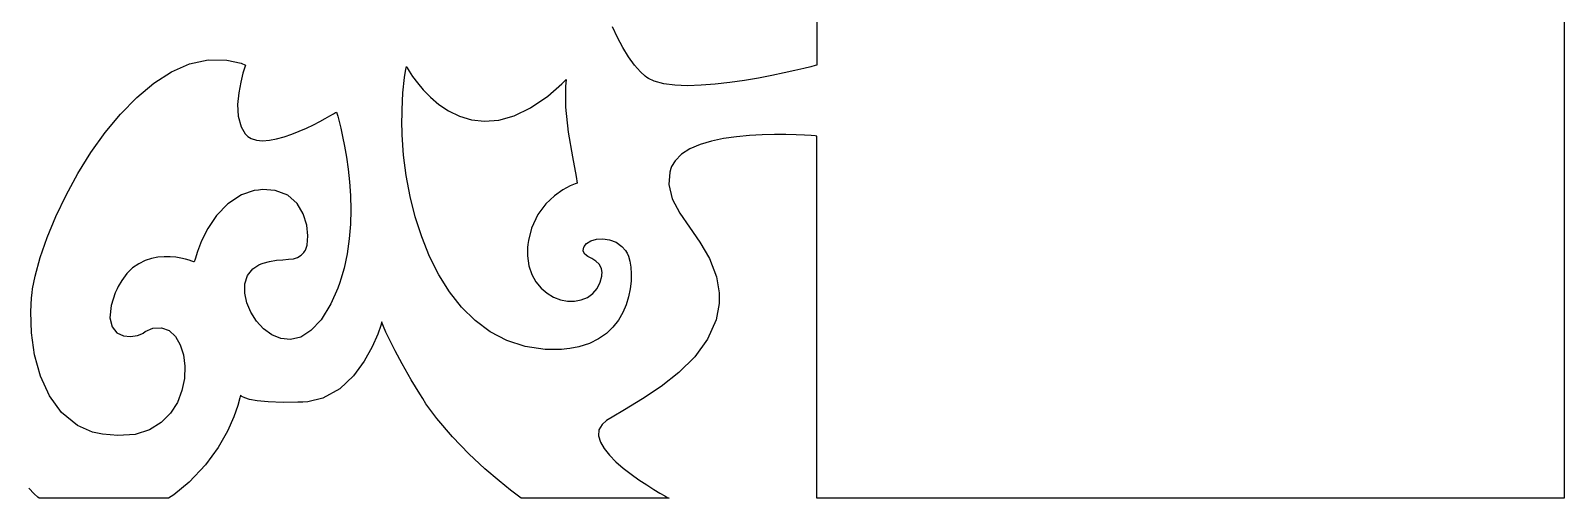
# Model space of a CAD drawing. Extents: x 0 to 750, y 0 to 1216.
# Drawn here: x 365.4 to 750, y 353.9 to 471.3 of the extents above; entities that cross this region are included whole.
import ezdxf

# ---------------------------------------------------------------- set-up
doc = ezdxf.new("R2010")
doc.units = 0
doc.layers.get('0').update_dxf_attribs({"linetype": 'CONTINUOUS'})

msp = doc.modelspace()

# ---------------------------------------------------------------- linework, layer by layer
at = {"color": 250}
for p, q in [((562.518, 474.712), (562.518, 470.754)), ((750.02, 475.703), (750.02, 465.279)), ((512.501, 469.544), (511.277, 472.228)), ((513.846, 467.007), (512.501, 469.544)), ((562.518, 470.754), (562.518, 467.409)), ((515.288, 464.682), (513.846, 467.007)), ((562.518, 467.409), (562.518, 464.831)), ((400.664, 460.911), (405.215, 462.904)), ((405.215, 462.904), (409.857, 463.935)), ((409.857, 463.935), (414.549, 463.875)), ((414.549, 463.875), (418.137, 463.067)), ((418.137, 463.067), (419.259, 462.612)), ((419.065, 462.058), (418.599, 460.558)), ((419.259, 462.612), (419.065, 462.058)), ((419.259, 462.612), (419.259, 462.612)), ((459.119, 459.493), (459.475, 461.61)), ((459.475, 461.61), (459.631, 462.266)), ((459.631, 462.266), (459.631, 462.266)), ((459.631, 462.266), (459.631, 462.266)), ((459.631, 462.266), (459.804, 461.948)), ((459.804, 461.948), (460.315, 461.088)), ((516.798, 462.622), (515.288, 464.682)), ((518.35, 460.887), (516.798, 462.622)), ((559.304, 461.779), (557.036, 461.246)), ((561.03, 462.199), (559.304, 461.779)), ((562.134, 462.478), (561.03, 462.199)), ((562.518, 462.58), (562.134, 462.478)), ((562.518, 464.831), (562.518, 463.169)), ((562.518, 463.169), (562.518, 462.58)), ((562.518, 462.58), (562.518, 462.58)), ((562.518, 462.58), (562.518, 462.58)), ((750.02, 465.279), (750.02, 455.164)), ((391.968, 454.505), (396.236, 458.071)), ((396.236, 458.071), (400.664, 460.911)), ((418.031, 458.347), (417.527, 455.662)), ((418.599, 460.558), (418.031, 458.347)), ((458.738, 455.687), (459.119, 459.493)), ((460.315, 461.088), (461.162, 459.793)), ((461.162, 459.793), (462.336, 458.195)), ((462.336, 458.195), (463.832, 456.406)), ((495.067, 454.843), (498.581, 457.881)), ((498.581, 457.881), (499.674, 458.974)), ((499.674, 458.974), (499.509, 457.249)), ((519.504, 459.839), (518.35, 460.887)), ((519.92, 459.532), (519.504, 459.839)), ((520.337, 459.228), (519.92, 459.532)), ((521.776, 458.565), (520.337, 459.228)), ((524.15, 457.916), (521.776, 458.565)), ((526.955, 457.553), (524.15, 457.916)), ((537.072, 457.821), (533.502, 457.539)), ((540.717, 458.241), (537.072, 457.821)), ((544.354, 458.773), (540.717, 458.241)), ((547.892, 459.373), (544.354, 458.773)), ((551.243, 460.008), (547.892, 459.373)), ((554.32, 460.647), (551.243, 460.008)), ((557.036, 461.246), (554.32, 460.647)), ((387.89, 450.335), (391.968, 454.505)), ((417.527, 455.662), (417.262, 452.741)), ((458.516, 451.397), (458.738, 455.687)), ((463.832, 456.406), (465.645, 454.554)), ((465.645, 454.554), (467.766, 452.759)), ((490.707, 451.855), (495.067, 454.843)), ((499.509, 457.249), (499.509, 452.028)), ((530.102, 457.44), (526.955, 457.553)), ((533.502, 457.539), (530.102, 457.44)), ((750.02, 455.164), (750.02, 445.385)), ((384.041, 445.682), (387.89, 450.335)), ((417.262, 452.741), (417.403, 449.823)), ((440.408, 449.859), (441.29, 450.374)), ((441.29, 450.374), (441.851, 450.712)), ((441.851, 450.712), (442.048, 450.832)), ((442.048, 450.832), (442.048, 450.832)), ((442.048, 450.832), (442.048, 450.832)), ((442.048, 450.832), (442.129, 450.561)), ((442.129, 450.561), (442.359, 449.767)), ((458.491, 449.965), (458.516, 451.397)), ((467.766, 452.759), (470.189, 451.136)), ((470.189, 451.136), (472.906, 449.809)), ((486.608, 449.887), (490.707, 451.855)), ((499.509, 452.028), (500.175, 445.752)), ((417.403, 449.823), (418.119, 447.146)), ((418.119, 447.146), (419.125, 445.4)), ((432.707, 446.003), (434.541, 446.814)), ((434.541, 446.814), (436.27, 447.643)), ((436.27, 447.643), (437.854, 448.455)), ((437.854, 448.455), (439.247, 449.206)), ((439.247, 449.206), (440.408, 449.859)), ((442.359, 449.767), (442.694, 448.5)), ((442.694, 448.5), (443.114, 446.804)), ((443.114, 446.804), (443.579, 444.712)), ((458.466, 448.751), (458.491, 449.965)), ((458.548, 445.1), (458.466, 448.751)), ((472.906, 449.809), (475.915, 448.903)), ((475.915, 448.903), (479.206, 448.532)), ((479.206, 448.532), (482.773, 448.818)), ((482.773, 448.818), (486.608, 449.887)), ((380.457, 440.665), (384.041, 445.682)), ((419.125, 445.4), (419.583, 444.941)), ((419.583, 444.941), (419.813, 444.715)), ((419.813, 444.715), (420.666, 444.182)), ((420.666, 444.182), (421.996, 443.752)), ((421.996, 443.752), (423.531, 443.622)), ((423.531, 443.622), (425.224, 443.745)), ((425.224, 443.745), (427.03, 444.084)), ((427.03, 444.084), (428.907, 444.599)), ((428.907, 444.599), (430.816, 445.251)), ((430.816, 445.251), (432.707, 446.003)), ((443.579, 444.712), (444.066, 442.274)), ((458.9, 440.048), (458.548, 445.1)), ((500.175, 445.752), (501.283, 439.589)), ((533.238, 442.662), (530.708, 441.579)), ((536.081, 443.516), (533.238, 442.662)), ((539.157, 444.161), (536.081, 443.516)), ((542.371, 444.627), (539.157, 444.161)), ((545.631, 444.934), (542.371, 444.627)), ((548.848, 445.11), (545.631, 444.934)), ((551.928, 445.181), (548.848, 445.11)), ((554.789, 445.174), (551.928, 445.181)), ((557.329, 445.107), (554.789, 445.174)), ((559.463, 445.015), (557.329, 445.107)), ((561.1, 444.916), (559.463, 445.015)), ((562.148, 444.839), (561.1, 444.916)), ((562.518, 444.807), (562.148, 444.839)), ((562.518, 443.787), (562.518, 444.807)), ((562.518, 444.807), (562.518, 444.807)), ((562.518, 444.807), (562.518, 444.807)), ((562.518, 440.902), (562.518, 443.787)), ((750.02, 445.385), (750.02, 435.97)), ((377.169, 435.402), (380.457, 440.665)), ((444.066, 442.274), (444.535, 439.529)), ((444.535, 439.529), (444.959, 436.52)), ((459.56, 434.887), (458.9, 440.048)), ((501.283, 439.589), (502.193, 434.647)), ((526.979, 438.612), (526.126, 437.194)), ((528.595, 440.238), (526.979, 438.612)), ((530.708, 441.579), (528.595, 440.238)), ((562.518, 436.421), (562.518, 440.902)), ((374.22, 430.015), (377.169, 435.402)), ((444.959, 436.52), (445.301, 433.292)), ((460.53, 429.694), (459.56, 434.887)), ((525.646, 435.744), (525.406, 432.7)), ((525.956, 436.679), (525.646, 435.744)), ((526.126, 437.194), (525.956, 436.679)), ((562.518, 430.608), (562.518, 436.421)), ((750.02, 435.97), (750.02, 426.939)), ((421.432, 431.123), (418.267, 430.036)), ((422.515, 431.257), (421.432, 431.123)), ((423.527, 431.387), (422.515, 431.257)), ((426.649, 431.172), (423.527, 431.387)), ((429.835, 429.948), (426.649, 431.172)), ((445.301, 433.292), (445.537, 429.881)), ((498.87, 431.31), (496.743, 429.828)), ((500.69, 432.287), (498.87, 431.31)), ((501.964, 432.827), (500.69, 432.287)), ((502.444, 432.989), (501.964, 432.827)), ((502.193, 434.647), (502.444, 432.989)), ((502.444, 432.989), (502.444, 432.989)), ((525.406, 432.7), (526.274, 429.031)), ((371.637, 424.628), (374.22, 430.015)), ((414.778, 427.785), (411.977, 424.871)), ((418.267, 430.036), (414.778, 427.785)), ((432.167, 427.888), (429.835, 429.948)), ((433.726, 425.305), (432.167, 427.888)), ((445.537, 429.881), (445.629, 426.335)), ((461.825, 424.54), (460.53, 429.694)), ((494.556, 427.782), (492.552, 425.097)), ((496.743, 429.828), (494.556, 427.782)), ((526.274, 429.031), (528.144, 425.503)), ((562.518, 423.732), (562.518, 430.608)), ((369.457, 419.354), (371.637, 424.628)), ((411.977, 424.871), (409.815, 421.665)), ((434.608, 422.501), (433.726, 425.305)), ((445.629, 426.335), (445.551, 422.698)), ((463.448, 419.499), (461.825, 424.54)), ((492.552, 425.097), (490.975, 421.718)), ((528.144, 425.503), (530.599, 421.95)), ((562.518, 416.056), (562.518, 423.732)), ((750.02, 426.939), (750.02, 418.313)), ((367.721, 414.323), (369.457, 419.354)), ((409.815, 421.665), (408.234, 418.532)), ((434.897, 419.784), (434.608, 422.501)), ((434.689, 417.463), (434.897, 419.784)), ((445.551, 422.698), (445.266, 419.005)), ((465.413, 414.641), (463.448, 419.499)), ((490.975, 421.718), (490.181, 418.62)), ((530.599, 421.95), (533.231, 418.211)), ((407.176, 415.837), (406.583, 413.953)), ((408.234, 418.532), (407.176, 415.837)), ((433.236, 414.898), (433.895, 415.583)), ((433.895, 415.583), (434.072, 415.84)), ((434.072, 415.84), (434.308, 416.19)), ((434.308, 416.19), (434.689, 417.463)), ((445.266, 419.005), (444.743, 415.308)), ((489.994, 416.881), (489.987, 414.786)), ((490.068, 417.572), (489.994, 416.881)), ((490.181, 418.62), (490.068, 417.572)), ((503.957, 415.929), (503.985, 416.666)), ((504.37, 415.216), (503.957, 415.929)), ((503.985, 416.666), (504.07, 416.881)), ((504.07, 416.881), (504.172, 417.149)), ((504.172, 417.149), (504.751, 417.858)), ((504.751, 417.858), (505.862, 418.567)), ((505.862, 418.567), (507.28, 418.98)), ((507.28, 418.98), (508.893, 419.068)), ((508.893, 419.068), (510.568, 418.807)), ((510.568, 418.807), (512.195, 418.172)), ((512.195, 418.172), (513.652, 417.135)), ((513.652, 417.135), (514.583, 416.07)), ((514.583, 416.07), (514.812, 415.667)), ((514.812, 415.667), (514.95, 415.435)), ((533.231, 418.211), (535.619, 414.112)), ((562.518, 407.846), (562.518, 416.056)), ((750.02, 418.313), (750.02, 410.122)), ((366.455, 409.646), (367.721, 414.323)), ((390.931, 411.741), (389.495, 410.358)), ((392.458, 412.803), (390.931, 411.741)), ((394.046, 413.583), (392.458, 412.803)), ((395.658, 414.105), (394.046, 413.583)), ((397.274, 414.415), (395.658, 414.105)), ((398.851, 414.542), (397.274, 414.415)), ((400.36, 414.524), (398.851, 414.542)), ((401.772, 414.394), (400.36, 414.524)), ((403.052, 414.186), (401.772, 414.394)), ((404.174, 413.942), (403.052, 414.186)), ((405.098, 413.688), (404.174, 413.942)), ((405.8, 413.463), (405.098, 413.688)), ((406.241, 413.304), (405.8, 413.463)), ((406.4, 413.24), (406.241, 413.304)), ((406.583, 413.953), (406.4, 413.24)), ((406.4, 413.24), (406.4, 413.24)), ((406.4, 413.24), (406.4, 413.24)), ((421.083, 411.54), (422.61, 412.524)), ((422.61, 412.524), (423.164, 412.722)), ((423.164, 412.722), (423.672, 412.902)), ((423.672, 412.902), (425.231, 413.325)), ((425.231, 413.325), (427.045, 413.65)), ((427.045, 413.65), (428.632, 413.801)), ((428.632, 413.801), (430.022, 413.893)), ((430.022, 413.893), (431.236, 414.034)), ((431.236, 414.034), (432.297, 414.33)), ((432.297, 414.33), (433.236, 414.898)), ((443.953, 411.639), (443.174, 408.929)), ((444.743, 415.308), (443.953, 411.639)), ((467.723, 410.044), (465.413, 414.641)), ((489.987, 414.786), (490.333, 412.295)), ((490.333, 412.295), (491.053, 410.104)), ((505.139, 414.637), (504.37, 415.216)), ((506.106, 414.087), (505.139, 414.637)), ((507.1, 413.466), (506.106, 414.087)), ((507.961, 412.665), (507.1, 413.466)), ((508.522, 411.586), (507.961, 412.665)), ((514.95, 415.435), (515.26, 414.673)), ((515.26, 414.673), (515.616, 413.406)), ((515.616, 413.406), (515.863, 411.907)), ((515.863, 411.907), (515.976, 410.224)), ((535.619, 414.112), (537.358, 409.49)), ((365.834, 406.506), (366.455, 409.646)), ((388.183, 408.619), (387.279, 407.035)), ((389.495, 410.358), (388.183, 408.619)), ((419.051, 405.444), (419.089, 407.765)), ((419.089, 407.765), (419.742, 409.843)), ((419.742, 409.843), (421.083, 411.54)), ((442.863, 408.044), (442.38, 406.679)), ((443.174, 408.929), (442.863, 408.044)), ((470.394, 405.779), (467.723, 410.044)), ((491.053, 410.104), (492.086, 408.217)), ((492.086, 408.217), (493.381, 406.636)), ((507.407, 406.566), (508.198, 408.178)), ((508.198, 408.178), (508.575, 409.631)), ((508.667, 410.482), (508.522, 411.586)), ((508.575, 409.631), (508.628, 410.125)), ((508.628, 410.125), (508.667, 410.482)), ((515.934, 408.397), (515.726, 406.471)), ((515.976, 410.224), (515.934, 408.397)), ((537.358, 409.49), (538.028, 405.504)), ((562.518, 399.373), (562.518, 407.846)), ((750.02, 410.122), (750.02, 402.389)), ((365.379, 400.685), (365.555, 404.266)), ((365.555, 404.266), (365.704, 405.448)), ((365.704, 405.448), (365.834, 406.506)), ((386.57, 405.49), (385.544, 402.343)), ((387.029, 406.488), (386.57, 405.49)), ((387.279, 407.035), (387.029, 406.488)), ((419.559, 403.013), (419.051, 405.444)), ((442.38, 406.679), (440.602, 402.689)), ((473.428, 401.92), (470.394, 405.779)), ((493.381, 406.636), (494.88, 405.363)), ((494.88, 405.363), (496.524, 404.396)), ((496.524, 404.396), (498.26, 403.747)), ((503.442, 403.701), (504.977, 404.329)), ((504.977, 404.329), (506.317, 405.282)), ((506.317, 405.282), (507.407, 406.566)), ((515.324, 404.491), (514.71, 402.502)), ((515.726, 406.471), (515.324, 404.491)), ((538.028, 405.504), (538.028, 404.177)), ((538.028, 404.177), (538.028, 402.819)), ((365.57, 395.422), (365.379, 400.685)), ((385.544, 402.343), (385.205, 399.2)), ((420.557, 400.611), (419.559, 403.013)), ((421.975, 398.374), (420.557, 400.611)), ((440.602, 402.689), (438.175, 398.72)), ((476.839, 398.54), (473.428, 401.92)), ((498.26, 403.747), (500.027, 403.416)), ((500.027, 403.416), (501.773, 403.398)), ((501.773, 403.398), (503.442, 403.701)), ((513.867, 400.544), (512.773, 398.664)), ((514.71, 402.502), (513.867, 400.544)), ((538.028, 402.819), (537.249, 398.741)), ((750.02, 402.389), (750.02, 395.136)), ((385.205, 399.2), (385.77, 396.949)), ((385.77, 396.949), (386.987, 395.489)), ((394.099, 395.778), (396.007, 396.582)), ((396.007, 396.582), (398.209, 396.737)), ((398.209, 396.737), (400.11, 396.011)), ((423.746, 396.434), (421.975, 398.374)), ((425.81, 394.931), (423.746, 396.434)), ((438.175, 398.72), (435.642, 396.004)), ((453.189, 397.33), (452.399, 395.104)), ((453.443, 398.173), (453.189, 397.33)), ((453.535, 397.902), (453.443, 398.173)), ((453.443, 398.173), (453.443, 398.173)), ((453.443, 398.173), (453.443, 398.173)), ((453.856, 397.069), (453.535, 397.902)), ((454.455, 395.651), (453.856, 397.069)), ((480.635, 395.714), (476.839, 398.54)), ((511.408, 396.9), (509.753, 395.302)), ((512.773, 398.664), (511.408, 396.9)), ((537.249, 398.741), (535.111, 393.845)), ((562.518, 390.899), (562.518, 399.373)), ((366.353, 389.968), (365.57, 395.422)), ((386.987, 395.489), (388.616, 394.705)), ((388.616, 394.705), (390.416, 394.501)), ((390.416, 394.501), (392.137, 394.769)), ((392.137, 394.769), (393.224, 395.189)), ((393.224, 395.189), (393.538, 395.4)), ((393.538, 395.4), (394.099, 395.778)), ((400.11, 396.011), (401.676, 394.536)), ((401.676, 394.536), (402.872, 392.462)), ((402.872, 392.462), (403.666, 389.925)), ((428.092, 394.003), (425.81, 394.931)), ((430.537, 393.781), (428.092, 394.003)), ((433.077, 394.402), (430.537, 393.781)), ((435.642, 396.004), (433.077, 394.402)), ((452.399, 395.104), (451.023, 391.95)), ((455.397, 393.626), (454.455, 395.651)), ((456.734, 390.966), (455.397, 393.626)), ((484.823, 393.517), (480.635, 395.714)), ((489.416, 392.017), (484.823, 393.517)), ((505.492, 392.772), (502.849, 391.922)), ((507.788, 393.912), (505.492, 392.772)), ((509.753, 395.302), (507.788, 393.912)), ((535.111, 393.845), (531.908, 389.445)), ((750.02, 395.136), (750.02, 388.384)), ((367.82, 384.62), (366.353, 389.968)), ((403.666, 389.925), (404.026, 387.068)), ((451.023, 391.95), (449.009, 388.32)), ((458.523, 387.65), (456.734, 390.966)), ((494.415, 391.294), (489.416, 392.017)), ((498.493, 391.28), (494.415, 391.294)), ((499.837, 391.414), (498.493, 391.28)), ((500.595, 391.492), (499.837, 391.414)), ((502.849, 391.922), (500.595, 391.492)), ((531.908, 389.445), (527.928, 385.512)), ((562.518, 382.69), (562.518, 390.899)), ((404.026, 387.068), (403.916, 384.034)), ((449.009, 388.32), (446.306, 384.665)), ((460.827, 383.649), (458.523, 387.65)), ((527.928, 385.512), (523.473, 382.009)), ((750.02, 388.384), (750.02, 382.164)), ((370.046, 379.674), (367.82, 384.62)), ((403.306, 380.961), (402.16, 377.994)), ((403.916, 384.034), (403.306, 380.961)), ((442.867, 381.437), (438.644, 379.091)), ((446.306, 384.665), (442.867, 381.437)), ((462.968, 380.111), (460.827, 383.649)), ((523.473, 382.009), (518.83, 378.894)), ((562.518, 375.013), (562.518, 382.69)), ((750.02, 382.164), (750.02, 376.499)), ((373.119, 375.437), (370.046, 379.674)), ((402.16, 377.994), (400.442, 375.271)), ((417.308, 377.222), (416.317, 374.347)), ((417.812, 379.123), (417.308, 377.222)), ((417.957, 379.811), (417.812, 379.123)), ((418.028, 379.716), (417.957, 379.811)), ((417.957, 379.811), (417.957, 379.811)), ((417.957, 379.811), (417.957, 379.811)), ((418.338, 379.465), (418.028, 379.716)), ((419.036, 379.123), (418.338, 379.465)), ((420.275, 378.749), (419.036, 379.123)), ((422.201, 378.4), (420.275, 378.749)), ((424.96, 378.128), (422.201, 378.4)), ((428.706, 378.001), (424.96, 378.128)), ((432.364, 378.033), (428.706, 378.001)), ((433.585, 378.075), (432.364, 378.033)), ((434.855, 378.121), (433.585, 378.075)), ((438.644, 379.091), (434.855, 378.121)), ((463.698, 378.943), (462.968, 380.111)), ((464.502, 377.663), (463.698, 378.943)), ((467.191, 373.99), (464.502, 377.663)), ((518.83, 378.894), (514.301, 376.139)), ((377.123, 372.205), (373.119, 375.437)), ((400.442, 375.271), (398.124, 372.936)), ((416.317, 374.347), (414.722, 370.748)), ((471.131, 369.337), (467.191, 373.99)), ((509.757, 373.458), (508.656, 372.48)), ((510.17, 373.705), (509.757, 373.458)), ((511.196, 374.318), (510.17, 373.705)), ((514.301, 376.139), (511.196, 374.318)), ((562.518, 368.138), (562.518, 375.013)), ((750.02, 376.499), (750.02, 371.404)), ((380.845, 370.558), (377.123, 372.205)), ((382.143, 370.283), (380.845, 370.558)), ((383.388, 370.022), (382.143, 370.283)), ((387.209, 369.662), (383.388, 370.022)), ((391.541, 369.99), (387.209, 369.662)), ((395.168, 371.129), (391.541, 369.99)), ((398.124, 372.936), (395.168, 371.129)), ((414.722, 370.748), (412.401, 366.663)), ((475.238, 365.093), (471.131, 369.337)), ((507.894, 371.105), (507.785, 369.616)), ((507.785, 369.616), (508.247, 368.046)), ((508.656, 372.48), (507.894, 371.105)), ((750.02, 371.404), (750.02, 366.917)), ((412.401, 366.663), (409.236, 362.342)), ((508.247, 368.046), (509.189, 366.42)), ((509.189, 366.42), (510.519, 364.772)), ((562.518, 362.324), (562.518, 368.138)), ((750.02, 366.917), (750.02, 363.051)), ((409.236, 362.342), (405.102, 358.017)), ((479.227, 361.375), (475.238, 365.093)), ((510.519, 364.772), (512.145, 363.135)), ((512.145, 363.135), (513.983, 361.537)), ((562.518, 357.844), (562.518, 362.324)), ((750.02, 363.051), (750.02, 359.833)), ((405.102, 358.017), (401.26, 354.856)), ((482.822, 358.288), (479.227, 361.375)), ((485.736, 355.946), (482.822, 358.288)), ((513.983, 361.537), (515.941, 360.01)), ((515.941, 360.01), (517.927, 358.585)), ((517.927, 358.585), (519.857, 357.293)), ((562.518, 354.958), (562.518, 357.844)), ((750.02, 359.833), (750.02, 357.29)), ((366.257, 355.103), (364.924, 356.496)), ((367.143, 354.235), (366.257, 355.103)), ((367.467, 353.938), (367.143, 354.235)), ((367.831, 353.938), (367.467, 353.938)), ((367.467, 353.938), (367.467, 353.938)), ((367.467, 353.938), (367.467, 353.938)), ((368.857, 353.938), (367.831, 353.938)), ((370.459, 353.938), (368.857, 353.938)), ((372.533, 353.938), (370.459, 353.938)), ((374.985, 353.938), (372.533, 353.938)), ((377.723, 353.938), (374.985, 353.938)), ((380.654, 353.938), (377.723, 353.938)), ((383.678, 353.938), (380.654, 353.938)), ((386.701, 353.938), (383.678, 353.938)), ((389.629, 353.938), (386.701, 353.938)), ((392.366, 353.938), (389.629, 353.938)), ((394.822, 353.938), (392.366, 353.938)), ((396.893, 353.938), (394.822, 353.938)), ((398.494, 353.938), (396.893, 353.938)), ((399.521, 353.938), (398.494, 353.938)), ((399.888, 353.938), (399.521, 353.938)), ((401.26, 354.856), (399.888, 353.938)), ((399.888, 353.938), (399.888, 353.938)), ((487.691, 354.461), (485.736, 355.946)), ((488.407, 353.938), (487.691, 354.461)), ((488.823, 353.938), (488.407, 353.938)), ((488.407, 353.938), (488.407, 353.938)), ((488.407, 353.938), (488.407, 353.938)), ((489.998, 353.938), (488.823, 353.938)), ((491.825, 353.938), (489.998, 353.938)), ((494.196, 353.938), (491.825, 353.938)), ((497, 353.938), (494.196, 353.938)), ((500.133, 353.938), (497, 353.938)), ((503.477, 353.938), (500.133, 353.938)), ((506.935, 353.938), (503.477, 353.938)), ((510.388, 353.938), (506.935, 353.938)), ((513.736, 353.938), (510.388, 353.938)), ((516.869, 353.938), (513.736, 353.938)), ((519.673, 353.938), (516.869, 353.938)), ((522.041, 353.938), (519.673, 353.938)), ((519.857, 357.293), (521.635, 356.171)), ((521.635, 356.171), (523.177, 355.24)), ((523.868, 353.938), (522.041, 353.938)), ((523.177, 355.24), (524.387, 354.538)), ((525.046, 353.938), (523.868, 353.938)), ((524.387, 354.538), (525.177, 354.094)), ((525.463, 353.938), (525.046, 353.938)), ((525.177, 354.094), (525.463, 353.938)), ((525.463, 353.938), (525.463, 353.938)), ((525.463, 353.938), (525.463, 353.938)), ((562.518, 353.938), (562.518, 354.958)), ((563.058, 353.938), (562.518, 353.938)), ((562.518, 353.938), (562.518, 353.938)), ((562.518, 353.938), (562.518, 353.938)), ((564.624, 353.938), (563.058, 353.938)), ((567.154, 353.938), (564.624, 353.938)), ((570.576, 353.938), (567.154, 353.938)), ((574.82, 353.938), (570.576, 353.938)), ((579.822, 353.938), (574.82, 353.938)), ((585.509, 353.938), (579.822, 353.938)), ((591.816, 353.938), (585.509, 353.938)), ((598.671, 353.938), (591.816, 353.938)), ((606.005, 353.938), (598.671, 353.938)), ((613.752, 353.938), (606.005, 353.938)), ((621.845, 353.938), (613.752, 353.938)), ((630.209, 353.938), (621.845, 353.938)), ((638.782, 353.938), (630.209, 353.938)), ((647.492, 353.938), (638.782, 353.938)), ((656.269, 353.938), (647.492, 353.938)), ((665.046, 353.938), (656.269, 353.938)), ((673.756, 353.938), (665.046, 353.938)), ((682.329, 353.938), (673.756, 353.938)), ((690.693, 353.938), (682.329, 353.938)), ((698.782, 353.938), (690.693, 353.938)), ((706.533, 353.938), (698.782, 353.938)), ((713.867, 353.938), (706.533, 353.938)), ((720.721, 353.938), (713.867, 353.938)), ((727.029, 353.938), (720.721, 353.938)), ((732.716, 353.938), (727.029, 353.938)), ((737.715, 353.938), (732.716, 353.938)), ((741.962, 353.938), (737.715, 353.938)), ((745.384, 353.938), (741.962, 353.938)), ((747.914, 353.938), (745.384, 353.938)), ((749.48, 353.938), (747.914, 353.938)), ((750.02, 353.938), (749.48, 353.938)), ((750.02, 357.29), (750.02, 355.445)), ((750.02, 355.445), (750.02, 354.319)), ((750.02, 354.319), (750.02, 353.938)), ((750.02, 353.938), (750.02, 353.938)), ((750.02, 353.938), (750.02, 353.938))]:
    msp.add_line(p, q, dxfattribs=at)

doc.saveas('drawing.dxf')
